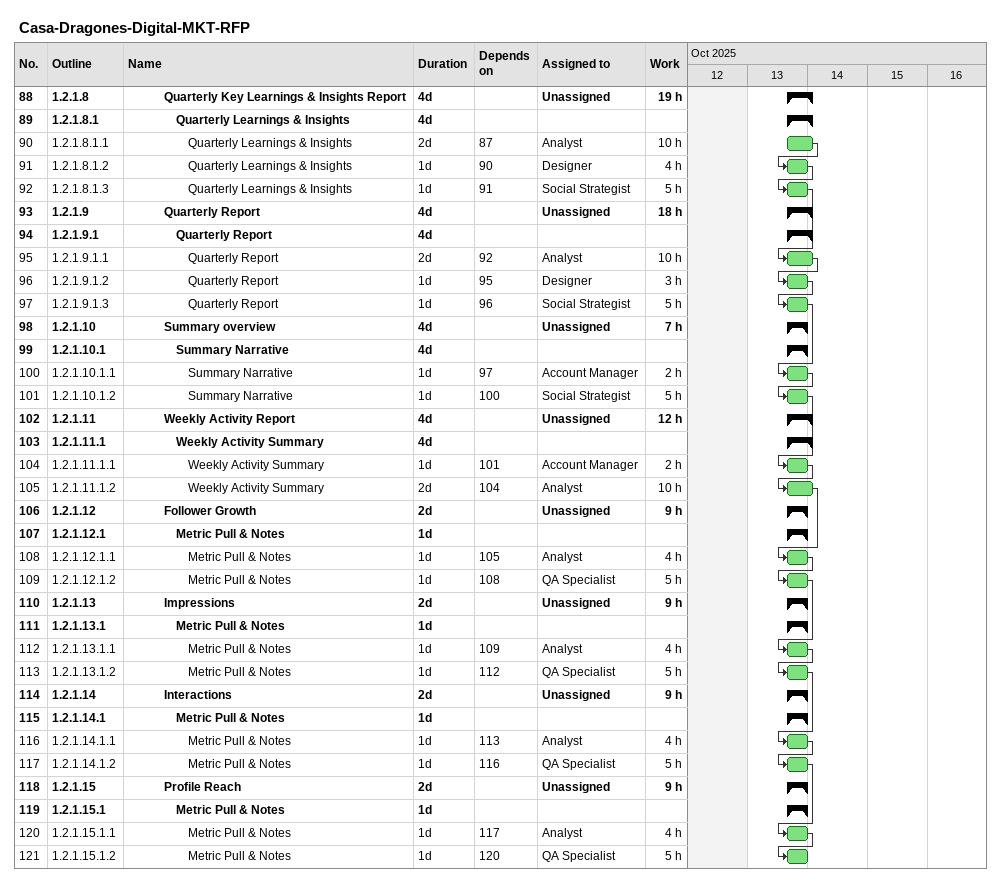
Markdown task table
Casa-Dragones-Digital-MKT-RFP

| ID | WBS | Task | Duration | Start | Finish | Predecessors | Resources | Work (h) |
|---|---|---|---|---|---|---|---|---|
| 88 | 1.2.1.8 | **Quarterly Key Learnings & Insights Report** | 4d | 2025-10-13 | 2025-10-14 |  | Unassigned | 19 |
| 89 | 1.2.1.8.1 | **Quarterly Learnings & Insights** | 4d | 2025-10-13 | 2025-10-14 |  |  |  |
| 90 | 1.2.1.8.1.1 | Quarterly Learnings & Insights | 2d | 2025-10-13 | 2025-10-14 | 87 | Analyst | 10 |
| 91 | 1.2.1.8.1.2 | Quarterly Learnings & Insights | 1d | 2025-10-13 | 2025-10-14 | 90 | Designer | 4 |
| 92 | 1.2.1.8.1.3 | Quarterly Learnings & Insights | 1d | 2025-10-13 | 2025-10-14 | 91 | Social Strategist | 5 |
| 93 | 1.2.1.9 | **Quarterly Report** | 4d | 2025-10-13 | 2025-10-14 |  | Unassigned | 18 |
| 94 | 1.2.1.9.1 | **Quarterly Report** | 4d | 2025-10-13 | 2025-10-14 |  |  |  |
| 95 | 1.2.1.9.1.1 | Quarterly Report | 2d | 2025-10-13 | 2025-10-14 | 92 | Analyst | 10 |
| 96 | 1.2.1.9.1.2 | Quarterly Report | 1d | 2025-10-13 | 2025-10-14 | 95 | Designer | 3 |
| 97 | 1.2.1.9.1.3 | Quarterly Report | 1d | 2025-10-13 | 2025-10-14 | 96 | Social Strategist | 5 |
| 98 | 1.2.1.10 | **Summary overview** | 4d | 2025-10-13 | 2025-10-14 |  | Unassigned | 7 |
| 99 | 1.2.1.10.1 | **Summary Narrative** | 4d | 2025-10-13 | 2025-10-14 |  |  |  |
| 100 | 1.2.1.10.1.1 | Summary Narrative | 1d | 2025-10-13 | 2025-10-14 | 97 | Account Manager | 2 |
| 101 | 1.2.1.10.1.2 | Summary Narrative | 1d | 2025-10-13 | 2025-10-14 | 100 | Social Strategist | 5 |
| 102 | 1.2.1.11 | **Weekly Activity Report** | 4d | 2025-10-13 | 2025-10-14 |  | Unassigned | 12 |
| 103 | 1.2.1.11.1 | **Weekly Activity Summary** | 4d | 2025-10-13 | 2025-10-14 |  |  |  |
| 104 | 1.2.1.11.1.1 | Weekly Activity Summary | 1d | 2025-10-13 | 2025-10-14 | 101 | Account Manager | 2 |
| 105 | 1.2.1.11.1.2 | Weekly Activity Summary | 2d | 2025-10-13 | 2025-10-14 | 104 | Analyst | 10 |
| 106 | 1.2.1.12 | **Follower Growth** | 2d | 2025-10-13 | 2025-10-14 |  | Unassigned | 9 |
| 107 | 1.2.1.12.1 | **Metric Pull & Notes** | 1d | 2025-10-13 | 2025-10-14 |  |  |  |
| 108 | 1.2.1.12.1.1 | Metric Pull & Notes | 1d | 2025-10-13 | 2025-10-14 | 105 | Analyst | 4 |
| 109 | 1.2.1.12.1.2 | Metric Pull & Notes | 1d | 2025-10-13 | 2025-10-14 | 108 | QA Specialist | 5 |
| 110 | 1.2.1.13 | **Impressions** | 2d | 2025-10-13 | 2025-10-14 |  | Unassigned | 9 |
| 111 | 1.2.1.13.1 | **Metric Pull & Notes** | 1d | 2025-10-13 | 2025-10-14 |  |  |  |
| 112 | 1.2.1.13.1.1 | Metric Pull & Notes | 1d | 2025-10-13 | 2025-10-14 | 109 | Analyst | 4 |
| 113 | 1.2.1.13.1.2 | Metric Pull & Notes | 1d | 2025-10-13 | 2025-10-14 | 112 | QA Specialist | 5 |
| 114 | 1.2.1.14 | **Interactions** | 2d | 2025-10-13 | 2025-10-14 |  | Unassigned | 9 |
| 115 | 1.2.1.14.1 | **Metric Pull & Notes** | 1d | 2025-10-13 | 2025-10-14 |  |  |  |
| 116 | 1.2.1.14.1.1 | Metric Pull & Notes | 1d | 2025-10-13 | 2025-10-14 | 113 | Analyst | 4 |
| 117 | 1.2.1.14.1.2 | Metric Pull & Notes | 1d | 2025-10-13 | 2025-10-14 | 116 | QA Specialist | 5 |
| 118 | 1.2.1.15 | **Profile Reach** | 2d | 2025-10-13 | 2025-10-14 |  | Unassigned | 9 |
| 119 | 1.2.1.15.1 | **Metric Pull & Notes** | 1d | 2025-10-13 | 2025-10-14 |  |  |  |
| 120 | 1.2.1.15.1.1 | Metric Pull & Notes | 1d | 2025-10-13 | 2025-10-14 | 117 | Analyst | 4 |
| 121 | 1.2.1.15.1.2 | Metric Pull & Notes | 1d | 2025-10-13 | 2025-10-14 | 120 | QA Specialist | 5 |
